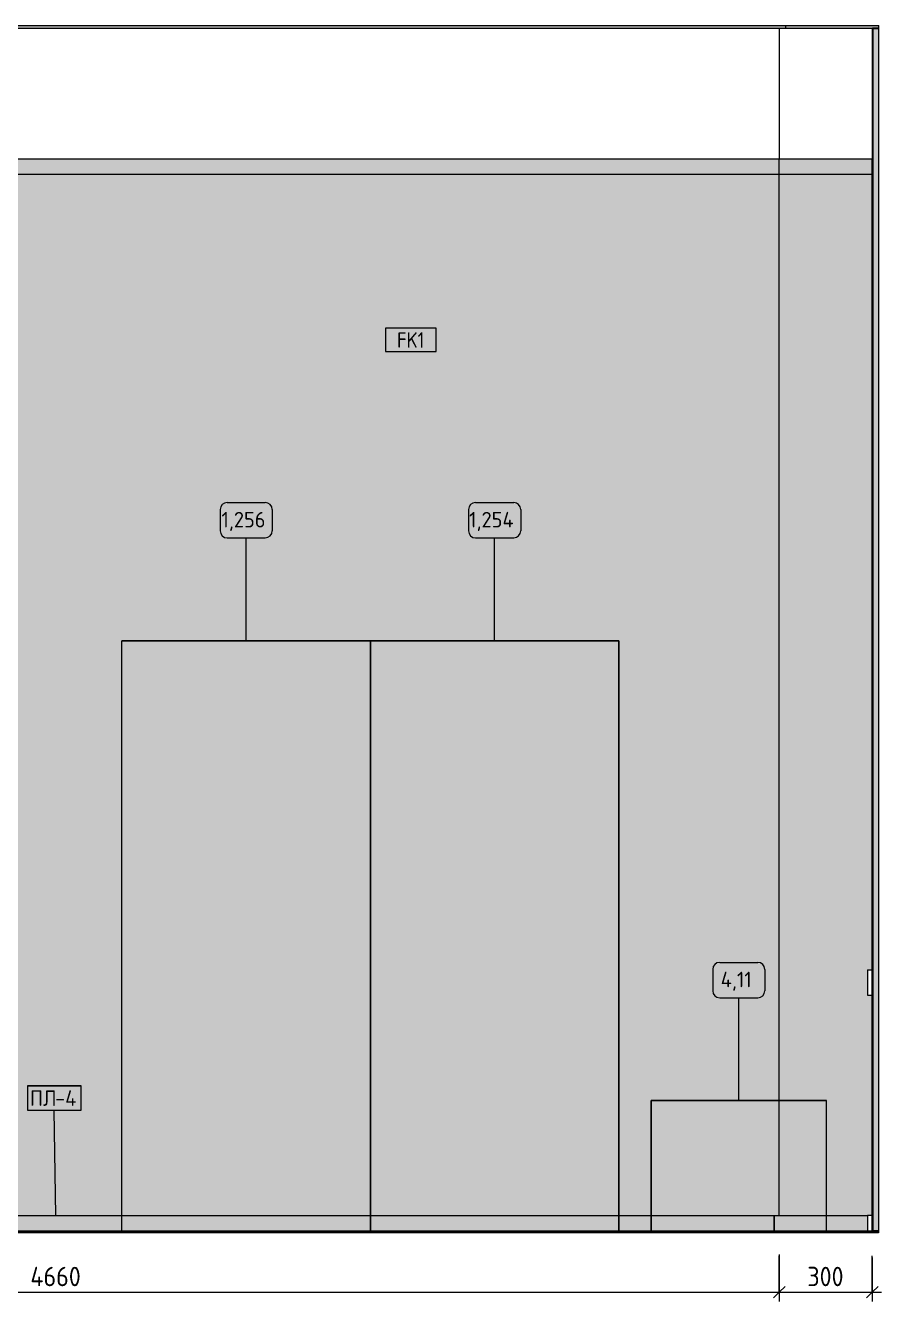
# Model space of a CAD drawing. Header units: millimetres. Extents: x 108096 to 167894, y -1987 to 21700.
# Drawn here: x 144924 to 147680, y 8173 to 12280 of the extents above; entities that cross this region are included whole.
import ezdxf

# ---------------------------------------------------------------- set-up
doc = ezdxf.new("R2010")
doc.units = ezdxf.units.MM
for name, color, linetype, lineweight in [('A-ANNO-DIMS', 7, 'Continuous', 9), ('A-ANNO-DIMS-25', 7, 'Continuous', 9), ('A-CLNG', 7, 'Continuous', 9), ('A-FLOR', 7, 'Continuous', 9), ('A-GENM', 7, 'Continuous', 9), ('A-GENM-IDEN', 7, 'Continuous', 9), ('A-WALL', 7, 'Continuous', 9), ('A-WALL-IDEN', 7, 'Continuous', 9), ('A-WALL-PATT', 7, 'Continuous', 9), ('E-ELEC-EQPM', 7, 'Continuous', 9), ('I-FURN-IDEN', 7, 'Continuous', 9), ('I-WALL', 7, 'Continuous', 9), ('S-COLS', 7, 'Continuous', 9)]:
    doc.layers.add(name, color=color, linetype=linetype, lineweight=lineweight)
for name, color, linetype, lineweight, true_color in [('A-FLOR-1', 7, 'Continuous', 9, 0x787878), ('A-FLOR-FNSH-1', 7, 'Continuous', 30, 0x3c3c3c), ('A-WALL-4', 7, 'Continuous', 30, 0x3c3c3c), ('A-WALL-FNSH-3', 7, 'Continuous', 30, 0x3c3c3c), ('I-FURN-10', 7, 'Continuous', 9, 0xdddddd), ('I-FURN-5', 7, 'Continuous', 9, 0xc0c0c0), ('I-FURN-7', 7, 'Continuous', 9, 0xacacac), ('I-FURN-8', 7, 'Continuous', 9, 0x9e9e9e), ('I-FURN-9', 7, 'Continuous', 9, 0xd1d1d1), ('I-WALL-1', 7, 'Continuous', 9, 0x787878)]:
    doc.layers.add(name, color=color, linetype=linetype, lineweight=lineweight, true_color=true_color)
doc.layers.add('I-FURN-4', color=7, linetype='Continuous', lineweight=9, true_color=0xfbfbfb, transparency=0.7)
doc.layers.add('I-FURN-6', color=7, linetype='Continuous', lineweight=9, true_color=0x7f7f7f, transparency=0.7)
doc.styles.add('GOST Common_5', font='GOST_Common.ttf', dxfattribs={"height": 50})
doc.styles.add('GOST Common_7', font='GOST_Common.ttf', dxfattribs={"width": 0.9, "height": 50})
doc.styles.add('ISOCPEUR_2', font='isocpeur.ttf', dxfattribs={"width": 0.9, "height": 62.5})
doc.dimstyles.new('ISO-2_5_0_9К_БОЛЬШОЙ_1', dxfattribs={"dimscale": 304.8, "dimtxt": 62.248823, "dimasz": 0.123031, "dimexe": 0.098425, "dimexo": 0.246063, "dimgap": 0, "dimtad": 1, "dimdec": 0, "dimrnd": 10, "dimzin": 0, "dimdsep": 46, "dimtxsty": 'ISOCPEUR_2', "dimblk1": 'OBLIQUE', "dimblk2": 'OBLIQUE', "dimsah": 1, "dimcen": 0.09, "dimdle": 0.098425, "dimazin": 0, "dimtfac": 1, "dimtdec": 4, "dimtix": 1, "dimtmove": 0, "dimatfit": 3, "dimfxl": 1, "dimtvp": 1, "dimtolj": 1, "dimtzin": 0, "dimarcsym": 2})
pattern_1 = [(0, (161120.401, 0), (30.48, 7.62), [2.515, -20.345, 2.515, -20.345, -121.92]), (0, (161120.401, 0), (30.48, 7.62), [-45.72, 2.515, -43.205, 2.515, -20.345, -53.34]), (0, (161120.401, 0), (30.48, 7.62), [-114.3, 2.515, -12.725, 2.515, -35.585]), (120, (161131.831, 3.81), (-21.8391136, 22.5864543), [2.515, -20.345, 2.515, -20.345, -121.92]), (120, (161131.831, 3.81), (-21.8391136, 22.5864543), [-45.72, 2.515, -43.205, 2.515, -20.345, -53.34]), (120, (161131.831, 3.81), (-21.8391136, 22.5864543), [-114.3, 2.515, -12.725, 2.515, -35.585]), (240, (161135.641, 19.05), (-8.6408864, -30.2064543), [2.515, -20.345, 2.515, -20.345, -121.92]), (240, (161135.641, 19.05), (-8.6408864, -30.2064543), [-45.72, 2.515, -43.205, 2.515, -20.345, -53.34]), (240, (161135.641, 19.05), (-8.6408864, -30.2064543), [-114.3, 2.515, -12.725, 2.515, -35.585])]

# ---------------------------------------------------------------- blocks, each defined once
blk = doc.blocks.new('Шкаф параметрический - 1_254-26529812-Развертка 3_33-2')
at = {"layer": 'I-FURN-6'}
for points in [[(-15236.5, 8450), (-14436.5, 8450), (-14436.5, 10300), (-15236.5, 10300), (-15236.5, 8637.4)], [(-14543.6, 8400), (-14436.5, 8400), (-14436.5, 8450), (-15236.5, 8450), (-15236.5, 8400), (-14661.5, 8400)]]:
    blk.add_hatch(color=256, dxfattribs=at).paths.add_polyline_path(points)
at = {"layer": 'I-FURN-5'}
for p, q in [((-15236.5, 10300), (-14436.5, 10300)), ((-15236.5, 8400), (-15236.5, 10300)), ((-14436.5, 8400), (-14436.5, 10300))]:
    blk.add_line(p, q, dxfattribs=at)
at = {"layer": 'I-FURN-7'}
for p, q in [((-15236.5, 10300), (-14436.5, 10300)), ((-15236.5, 10300), (-14436.5, 10300)), ((-14436.5, 10300), (-15236.5, 10300)), ((-14436.5, 10300), (-14436.5, 8400))]:
    blk.add_line(p, q, dxfattribs=at)
at = {"layer": 'I-FURN-8'}
for q in [(-15236.5, 10300), (-14436.5, 8400)]:
    blk.add_line((-15236.5, 8400), q, dxfattribs=at)
blk = doc.blocks.new('Шкаф параметрический - 1_256-26529813-Развертка 3_33-2')
at = {"layer": 'I-FURN-6'}
for points in [[(-16036.5, 8450), (-15236.5, 8450), (-15236.5, 10300), (-16036.5, 10300), (-16036.5, 8880.3)], [(-15251.4, 8400), (-15236.5, 8400), (-15236.5, 8450), (-16036.5, 8450), (-16036.5, 8400), (-15487.4, 8400)]]:
    blk.add_hatch(color=256, dxfattribs=at).paths.add_polyline_path(points)
at = {"layer": 'I-FURN-5'}
for p, q in [((-16036.5, 10300), (-15236.5, 10300)), ((-16036.5, 8400), (-16036.5, 10300)), ((-15236.5, 8400), (-15236.5, 10300))]:
    blk.add_line(p, q, dxfattribs=at)
at = {"layer": 'I-FURN-7'}
for p, q in [((-16036.5, 10300), (-15236.5, 10300)), ((-16036.5, 10300), (-15236.5, 10300)), ((-15236.5, 10300), (-16036.5, 10300)), ((-16036.5, 8400), (-16036.5, 10300))]:
    blk.add_line(p, q, dxfattribs=at)
at = {"layer": 'I-FURN-8'}
for p in [(-15236.5, 10300), (-16036.5, 8400)]:
    blk.add_line(p, (-15236.5, 8400), dxfattribs=at)
blk = doc.blocks.new('Плинтус - Плинтус светлый _сад_-33409636-Развертка 3_33-2')
at = {"layer": 'A-GENM'}
h = blk.add_hatch(color=256, dxfattribs=at)
h.paths.add_polyline_path([(-14436.5, 8400), (-14332.8, 8400), (-14332.8, 8450), (-14436.5, 8450)])
h.paths.add_polyline_path([(-18554.9, 8400), (-16036.5, 8400), (-16036.5, 8450), (-18564, 8450), (-18564, 8400)])
for p, q in [((-18564, 8450), (-16036.5, 8450)), ((-16036.5, 8450), (-14436.5, 8450)), ((-14436.5, 8450), (-14332.8, 8450)), ((-14332.8, 8450), (-13936, 8450)), ((-16036.5, 8400), (-16431.3, 8400)), ((-14436.5, 8400), (-16036.5, 8400)), ((-14332.8, 8400), (-14436.5, 8400)), ((-13936, 8400), (-14332.8, 8400))]:
    blk.add_line(p, q, dxfattribs=at)
blk = doc.blocks.new('Плинтус - Плинтус светлый _сад_-V17-Развертка 3_33-2')
at = {"layer": 'A-GENM'}
blk.add_line((-13936, 8400), (-13936, 8450), dxfattribs=at)
blk = doc.blocks.new('Плинтус - Плинтус светлый _сад_-33412409-Развертка 3_33-2')
at = {"layer": 'A-GENM'}
blk.add_hatch(color=256, dxfattribs=at).paths.add_polyline_path([(-13747.2, 8400), (-13636, 8400), (-13636, 8450), (-13767.8, 8450), (-13767.8, 8400)])
for p, q in [((-13936, 8450), (-13767.8, 8450)), ((-13936, 8450), (-13936, 8400)), ((-13767.8, 8450), (-13636, 8450)), ((-13767.8, 8400), (-13936, 8400)), ((-13747.2, 8400), (-13767.8, 8400))]:
    blk.add_line(p, q, dxfattribs=at)
blk = doc.blocks.new('Плинтус - Плинтус светлый _сад_-33412418-Развертка 3_33-2')
at = {"layer": 'A-GENM'}
for p, q in [((-13621, 8450), (-13636, 8450)), ((-13636, 8450), (-13636, 8400)), ((-13621, 8400), (-13621, 8450)), ((-13636, 8400), (-13621, 8400))]:
    blk.add_line(p, q, dxfattribs=at)
blk = doc.blocks.new('Рамки - Рамка х1-27334609-Развертка 3_33-2')
at = {"layer": 'E-ELEC-EQPM'}
for p, q in [((-13635.8, 9241), (-13621, 9241)), ((-13635.8, 9241), (-13635.8, 9159)), ((-13635.8, 9159), (-13621, 9159))]:
    blk.add_line(p, q, dxfattribs=at)
blk = doc.blocks.new('DIMBLOCK27-Развертка 3_33-2')
at = {"layer": 'A-ANNO-DIMS-25'}
for p, q in [((142691.9, 8325), (142691.9, 8173.4)), ((142691.9, 8203.4), (142691.9, 8320)), ((147350.9, 8325), (147350.9, 8173.4)), ((147350.9, 8203.4), (147350.9, 8320)), ((142691.9, 8203.4), (147350.9, 8203.4))]:
    blk.add_line(p, q, dxfattribs=at)
at = {"layer": 'A-ANNO-DIMS-25', "lineweight": 20}
for p, q in [((142691.9, 8203.4), (142710.7, 8222.1)), ((147350.9, 8203.4), (147369.7, 8222.1)), ((142691.9, 8203.4), (142673.2, 8184.6)), ((147350.9, 8203.4), (147332.2, 8184.6))]:
    blk.add_line(p, q, dxfattribs=at)
at = {"layer": 'A-ANNO-DIMS-25', "color": 0, "insert": (144939.4, 8285), "char_height": 62.5, "width": 196.802, "attachment_point": 1, "line_spacing_factor": 1.149209, "style": 'ISOCPEUR_2'}
blk.add_mtext('4660', dxfattribs=at)
blk = doc.blocks.new('_Oblique')
at = {"color": 0, "linetype": 'ByBlock', "lineweight": -2}
blk.add_line((-0.5, -0.5), (0.5, 0.5), dxfattribs=at)
blk = doc.blocks.new('DIMBLOCK28-Развертка 3_33-2')
at = {"layer": 'A-ANNO-DIMS-25'}
for p, q in [((147350.9, 8325), (147350.9, 8173.4)), ((147350.9, 8203.4), (147350.9, 8320)), ((147650.2, 8203.4), (147650.2, 8320)), ((147650.2, 8315), (147650.2, 8173.4)), ((147350.9, 8203.4), (147680.2, 8203.4))]:
    blk.add_line(p, q, dxfattribs=at)
at = {"layer": 'A-ANNO-DIMS-25', "lineweight": 20}
for p, q in [((147350.9, 8203.4), (147369.7, 8222.1)), ((147650.2, 8203.4), (147668.9, 8222.1)), ((147350.9, 8203.4), (147332.2, 8184.6)), ((147650.2, 8203.4), (147631.4, 8184.6))]:
    blk.add_line(p, q, dxfattribs=at)
at = {"layer": 'A-ANNO-DIMS-25', "color": 0, "insert": (147441.3, 8285), "char_height": 62.5, "width": 142.215, "attachment_point": 1, "line_spacing_factor": 1.149209, "style": 'ISOCPEUR_2'}
blk.add_mtext('300', dxfattribs=at)
blk = doc.blocks.new('М_стена_0001 - Типоразмер_без рамки-25382661-Развертка 3_33-2')
at = {"layer": 'A-WALL-IDEN'}
for p, q in [((-15024.3, 11306.3), (-15187.6, 11306.3)), ((-15187.6, 11306.3), (-15187.6, 11231.3)), ((-15024.3, 11231.3), (-15024.3, 11306.3)), ((-15187.6, 11231.3), (-15024.3, 11231.3))]:
    blk.add_line(p, q, dxfattribs=at)
blk = doc.blocks.new('Mark Reiling - Mark Reiling-26174330-Развертка 3_33-2')
at = {"layer": 'A-GENM-IDEN'}
for p, q in [((-16341.2, 8867.8), (-16341.2, 8789)), ((-16341.2, 8867.8), (-16167.7, 8867.8)), ((-16167.7, 8867.8), (-16341.2, 8867.8)), ((-16341.2, 8867.8), (-16341.2, 8789)), ((-16167.7, 8789), (-16167.7, 8867.8)), ((-16167.7, 8789), (-16167.7, 8867.8)), ((-16341.2, 8789), (-16167.7, 8789)), ((-16341.2, 8789), (-16167.7, 8789))]:
    blk.add_line(p, q, dxfattribs=at)
blk = doc.blocks.new('Марка_Мебель - В прямоуг_Balcon_Марка-25523697-Развертка 3_33-2')
at = {"layer": 'I-FURN-IDEN'}
for p, q in [((-17206.4, 10151.9), (-17083.6, 10151.9)), ((-17228.9, 10129.4), (-17228.9, 10060.4)), ((-17061.1, 10129.4), (-17061.1, 10060.6)), ((-17206.5, 10038.1), (-17083.6, 10038.1))]:
    blk.add_line(p, q, dxfattribs=at)
for centre, radius, start, end in [((-17206.4, 10129.4), 22.5, 90, 180), ((-17083.6, 10129.4), 22.5, 0, 90), ((-17206.5, 10060.4), 22.3, 180, 270), ((-17083.6, 10060.6), 22.5, 270, 0)]:
    blk.add_arc(centre, radius, start, end, dxfattribs=at)

msp = doc.modelspace()

# ---------------------------------------------------------------- hatches: boundary and pattern name
at = {"layer": 'A-FLOR-1'}
h = msp.add_hatch(dxfattribs=at)
h.set_pattern_fill('FP_17', color=256, style=0, pattern_type=2)
h.set_pattern_definition([(45, (161120.4, 0), (-18.858538, 18.858538), [26.67, -4.445, 0.889, -4.445]), (45, (161120.4, 18.847), (-18.858538, 18.858538), []), (50, (161120.4, 0), (31.882273, -2.789042), [3.334, -36.671]), (355, (161120.4, 0), (-6.16744, 33.434757), [2.667, -29.337]), (100.451, (161123.057, -0.232), (25.71478, 30.64491), [2.833, -31.166]), (46.184, (161120.4, 8.89), (47.43861, -7.35742), [5.001, -55.007]), (96.636, (161124.354, 8.277), (41.54552, 43.30015), [4.25, -46.749]), (351.184, (161120.4, 8.89), (41.54594, 43.29915), [4, -44.005]), (21, (161124.846, 6.667), (26.53271, -17.896184), [3.334, -36.671]), (326, (161124.846, 6.667), (10.81533, 32.23273), [2.667, -29.337]), (71.451, (161127.057, 5.176), (37.347598, 14.33587), [2.833, -31.166]), (37.5, (161120.401, 0), (0.5409076, 14.797043), [0.8382, -28.143, 0.8382, -28.943, -29.448]), (37.5, (161120.401, 0), (0.5409076, 14.797043), [-58.763, 0.8382, -28.61]), (7.5, (161120.401, 0), (11.693745, 17.531323), [0.8382, -16.142, 0.8382, -27.476, -11.224]), (7.5, (161120.401, 0), (11.693745, 17.531323), [-45.295, 0.8382, -10.385]), (327.5, (161110.488, 0), (23.728552, -1.0023125), [0.8382, -10.274, 0.8382, -33.833, -46.006]), (327.5, (161110.488, 0), (23.728552, -1.0023125), [-45.783, 0.8382, -45.168]), (317.5, (161106.043, 0), (25.922812, 4.44989), [0.8382, -13.608, 0.8382, -22.187, -32.671]), (317.5, (161106.043, 0), (25.922812, 4.44989), [-37.471, 0.8382, -31.833])])
h.paths.add_polyline_path([(147553.2, 8394.5), (147670.9, 8394.5), (147670.9, 8395), (140120.9, 8395), (140120.9, 8394.5), (147523.7, 8394.5)])
at = {"layer": 'A-WALL-PATT'}
h = msp.add_hatch(color=256, dxfattribs=at)
h.paths.add_polyline_path([(142706.9, 8450), (145234.4, 8450), (145234.4, 10300), (146834.4, 10300), (146834.4, 8450), (146938.1, 8450), (146938.1, 8820), (147349.9, 8820), (147349.9, 11850), (142691.9, 11850), (142691.9, 8460), (142706.9, 8460)])
h.paths.add_polyline_path([(143525.9, 9595), (143525.9, 10595), (144725.9, 10595), (144725.9, 9595), (143545.9, 9595)])
msp.add_hatch(color=256, dxfattribs=at).paths.add_polyline_path([(147503.1, 8450), (147649.9, 8450), (147649.9, 9159), (147635.2, 9159), (147635.2, 9241), (147649.9, 9241), (147649.9, 11850), (147349.9, 11850), (147350, 8820), (147503.1, 8820), (147503.1, 8455.2)])
at = {"layer": 'I-FURN-4'}
for points in [[(146938.1, 8450), (147503.1, 8450), (147503.1, 8820), (146938.1, 8820), (146938.1, 8516)], [(146938.1, 8400), (147503.1, 8400), (147503.1, 8450), (146938.1, 8450)]]:
    msp.add_hatch(color=256, dxfattribs=at).paths.add_polyline_path(points)
at = {"layer": 'I-WALL'}
h = msp.add_hatch(color=256, dxfattribs=at)
h.paths.add_polyline_path([(147199.3, 12270), (147370.9, 12270), (147370.9, 12280), (142670.9, 12280), (142670.9, 12270), (146727.4, 12270)])
h.paths.add_polyline_path([(142160.9, 12270), (142170.9, 12270), (142170.9, 12280), (142160.9, 12280), (142160.9, 12270)])
at = {"layer": 'I-WALL-1'}
h = msp.add_hatch(dxfattribs=at)
h.set_pattern_fill('FP_18', color=256, style=0, pattern_type=2)
h.set_pattern_definition(pattern_1)
h.paths.add_polyline_path([(147670.9, 8400), (147670.9, 12270), (147650.9, 12270), (147650.9, 8400)])
h = msp.add_hatch(dxfattribs=at)
h.set_pattern_fill('FP_18', color=256, style=0, pattern_type=2)
h.set_pattern_definition(pattern_1)
h.paths.add_polyline_path([(147650.9, 8395), (147670.9, 8395), (147670.9, 8400), (147650.9, 8400)])
at = {"layer": 'S-COLS'}
h = msp.add_hatch(color=256, dxfattribs=at)
h.paths.add_polyline_path([(147670.9, 8394.5), (147671.2, 8394.5), (147671.2, 8395), (147670.9, 8395)])
h.paths.add_polyline_path([(147553.2, 12270), (147670.9, 12270), (147670.9, 12280), (147370.9, 12280), (147370.9, 12270), (147435.2, 12270)])

# ---------------------------------------------------------------- linework, layer by layer
at = {"layer": 'A-CLNG'}
msp.add_line((147649.9, 11800), (140391.9, 11800), dxfattribs=at)
at = {"layer": 'A-FLOR'}
for p, q in [((140120.4, 12280), (147671.2, 12280)), ((147649.9, 8400), (140141.9, 8400))]:
    msp.add_line(p, q, dxfattribs=at)
at = {"layer": 'A-FLOR-FNSH-1'}
msp.add_line((147670.9, 8395), (140120.9, 8395), dxfattribs=at)
at = {"layer": 'A-GENM-IDEN'}
msp.add_line((145020.9, 8450), (145016.5, 8788), dxfattribs=at)
at = {"layer": 'A-WALL'}
msp.add_line((147670.9, 12270), (147670.9, 8400), dxfattribs=at)
at = {"layer": 'A-WALL-4'}
for p, q in [((147670.9, 12270), (147650.9, 12270)), ((147650.9, 12270), (147650.9, 8394.5)), ((147670.9, 8400), (147650.9, 8400)), ((147670.9, 8394.5), (147670.9, 8400))]:
    msp.add_line(p, q, dxfattribs=at)
at = {"layer": 'A-WALL-FNSH-3'}
for p, q in [((147650.9, 11850), (147649.9, 11850)), ((147649.9, 11850), (147649.9, 8400)), ((147649.9, 8400), (147650.9, 8400))]:
    msp.add_line(p, q, dxfattribs=at)
at = {"layer": 'I-FURN-10'}
msp.add_line((146938.1, 8400), (147503.1, 8400), dxfattribs=at)
at = {"layer": 'I-FURN-5'}
for p, q in [((146938.1, 8820), (147503.1, 8820)), ((146938.1, 8400), (146938.1, 8820)), ((147503.1, 8400), (147503.1, 8820))]:
    msp.add_line(p, q, dxfattribs=at)
at = {"layer": 'I-FURN-9'}
for p, q in [((147503.1, 8820), (146938.1, 8820)), ((146938.1, 8820), (146938.1, 8400)), ((147503.1, 8400), (147503.1, 8820))]:
    msp.add_line(p, q, dxfattribs=at)
at = {"layer": 'I-FURN-IDEN'}
for p, q in [((145634.4, 10300), (145634.4, 10631)), ((146434.4, 10300), (146434.4, 10631)), ((147220.6, 8820), (147220.6, 9151))]:
    msp.add_line(p, q, dxfattribs=at)
at = {"layer": 'I-WALL'}
for p, q in [((147670.9, 12280), (147670.9, 12270)), ((147650.9, 12270), (140140.9, 12270)), ((147350.9, 12270), (147350.9, 11850)), ((147649.9, 11850), (142691.9, 11850)), ((147349.9, 11850), (147349.9, 8450))]:
    msp.add_line(p, q, dxfattribs=at)
at = {"layer": 'S-COLS'}
msp.add_line((147370.9, 12280), (147370.9, 12270), dxfattribs=at)

# ---------------------------------------------------------------- block references
at = {"layer": 'A-GENM'}
for name in ['Плинтус - Плинтус светлый _сад_-33409636-Развертка 3_33-2', 'Плинтус - Плинтус светлый _сад_-V17-Развертка 3_33-2', 'Плинтус - Плинтус светлый _сад_-33412409-Развертка 3_33-2', 'Плинтус - Плинтус светлый _сад_-33412418-Развертка 3_33-2']:
    msp.add_blockref(name, (161270.9, 0), dxfattribs=at)
at = {"layer": 'A-GENM-IDEN'}
msp.add_blockref('Mark Reiling - Mark Reiling-26174330-Развертка 3_33-2', (161270.9, 0), dxfattribs=at)
at = {"layer": 'A-WALL-IDEN'}
msp.add_blockref('М_стена_0001 - Типоразмер_без рамки-25382661-Развертка 3_33-2', (161270.9, 0), dxfattribs=at)
at = {"layer": 'E-ELEC-EQPM'}
msp.add_blockref('Рамки - Рамка х1-27334609-Развертка 3_33-2', (161270.9, 0), dxfattribs=at)
at = {"layer": 'I-FURN-5'}
for name in ['Шкаф параметрический - 1_256-26529813-Развертка 3_33-2', 'Шкаф параметрический - 1_254-26529812-Развертка 3_33-2']:
    msp.add_blockref(name, (161270.9, 0), dxfattribs=at)
at = {"layer": 'I-FURN-IDEN'}
for p in [(162779.4, 592.9), (163579.4, 592.9), (164365.6, -887.1)]:
    msp.add_blockref('Марка_Мебель - В прямоуг_Balcon_Марка-25523697-Развертка 3_33-2', p, dxfattribs=at)

# ---------------------------------------------------------------- texts
at = {"layer": 'A-GENM-IDEN', "char_height": 50, "attachment_point": 1, "style": 'GOST Common_5'}
for s, insert, width in [('ПЛ', (144937.9, 8852.8), 98.207), ('-4', (145019, 8852.8), 94.198)]:
    msp.add_mtext(s, dxfattribs=dict(at, insert=insert, width=width))
at = {"layer": 'A-WALL-IDEN', "insert": (146120.1, 11292.7), "char_height": 50, "width": 111.835, "attachment_point": 1, "style": 'GOST Common_7'}
msp.add_mtext('FK1', dxfattribs=at)
at = {"layer": 'I-FURN-IDEN', "char_height": 50, "attachment_point": 1, "style": 'GOST Common_5'}
for s, insert, width in [('1,256', (145554.6, 10714.7), 184.388), ('1,254', (146352.1, 10714.7), 190.401), ('4,11', (147162.4, 9234.7), 132.278)]:
    msp.add_mtext(s, dxfattribs=dict(at, insert=insert, width=width))

# ---------------------------------------------------------------- dimensions: what is measured, and where the dimension line sits
at = {"layer": 'A-ANNO-DIMS'}
for base, p1, p2, override, picture, middle in [((147350.9, 8203.4), (142691.9, 8400), (147350.9, 8400), {"dimpost": '<>', "dimfxl": 4658.999995}, 'DIMBLOCK27-Развертка 3_33-2', (145021.4, 8234.6)), ((147650.2, 8203.4), (147350.9, 8400), (147650.2, 8390), {"dimpost": '<>', "dimfxl": 299.411076}, 'DIMBLOCK28-Развертка 3_33-2', (147500.5, 8234.6))]:
    dim = msp.add_linear_dim(base=base, p1=p1, p2=p2, dimstyle='ISO-2_5_0_9К_БОЛЬШОЙ_1', override=override, dxfattribs=at)
    dim.commit()
    dim.dimension.update_dxf_attribs({"geometry": picture, "text_midpoint": middle})

doc.saveas('drawing.dxf')
